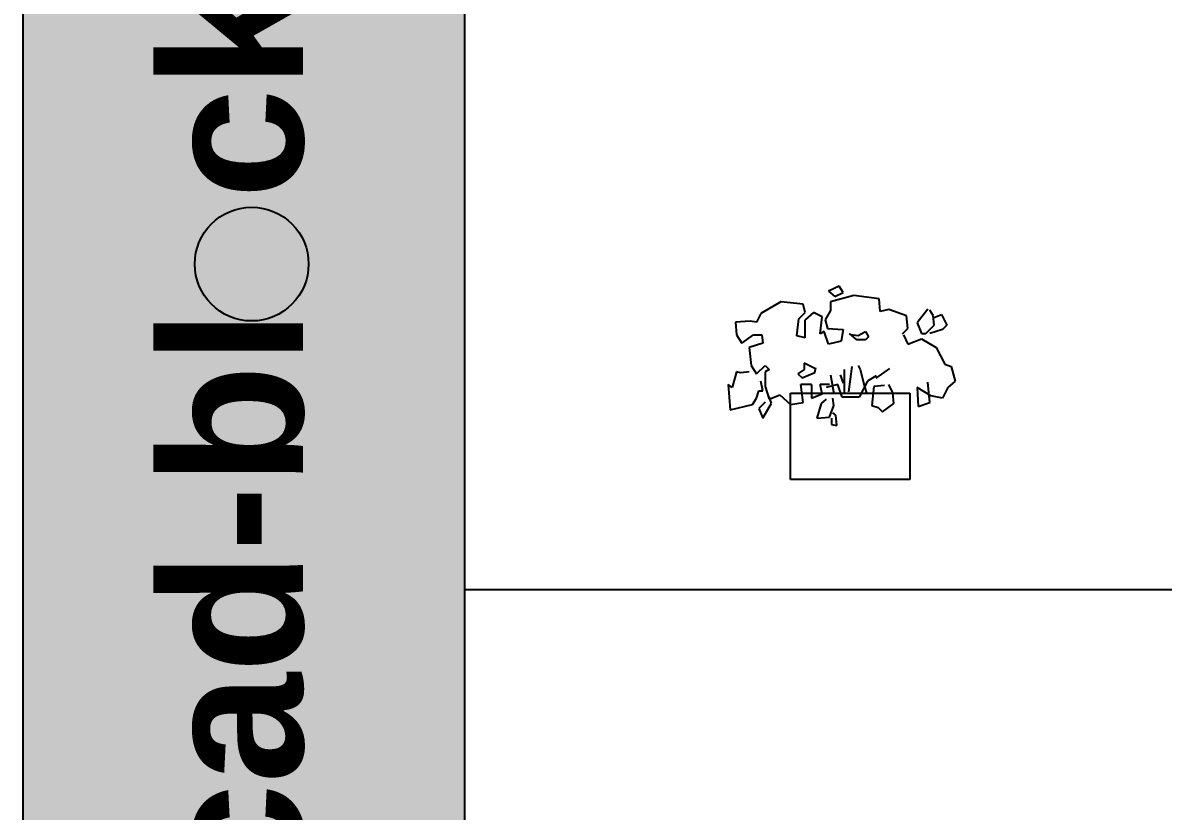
# Model space of a CAD drawing. Header units: millimetres. Extents: x 12377 to 30673, y 89761 to 101952.
# Drawn here: x 12377 to 15266, y 93755 to 95752 of the extents above; entities that cross this region are included whole.
import ezdxf

# ---------------------------------------------------------------- set-up
doc = ezdxf.new("R2010")
doc.units = ezdxf.units.MM
doc.layers.add('www.cad-blocks.net', color=7, linetype='Continuous')
doc.styles.get("Standard").update_dxf_attribs({"font": 'arial.ttf'})

# ---------------------------------------------------------------- blocks, each defined once
blk = doc.blocks.new('A$C5C820025')
at = {"ltscale": 1000}
for p, q in [((281.2, 490.4), (254.4, 477)), ((254.4, 477), (270.4, 463.6)), ((318.6, 466.1), (259.7, 450)), ((270.4, 463.6), (291.9, 474.3)), ((291.9, 474.3), (281.2, 490.4)), ((382.9, 458), (318.6, 466.1)), ((133.9, 450), (83, 420.6)), ((190.1, 444.7), (133.9, 450)), ((195.5, 423.2), (190.1, 444.7)), ((259.7, 450), (259.7, 428.6)), ((385.6, 425.9), (382.9, 458)), ((83, 420.6), (72.3, 399.2)), ((174, 364.4), (179.4, 407.2)), ((179.4, 407.2), (195.5, 423.2)), ((216.9, 423.2), (195.5, 404.5)), ((195.5, 359), (195.5, 404.5)), ((238.3, 412.5), (216.9, 423.2)), ((233, 369.7), (238.3, 412.5)), ((259.7, 428.6), (246.3, 404.5)), ((246.3, 404.5), (251.7, 383.1)), ((407, 431.3), (385.6, 425.9)), ((452.5, 415.2), (407, 431.3)), ((455.2, 383.1), (452.5, 415.2)), ((506.1, 431.5), (479.3, 396.8)), ((519.5, 415.5), (511.4, 428.9)), ((519.5, 410.1), (540.9, 418.2)), ((522.1, 391.4), (519.5, 415.5)), ((540.9, 418.2), (554.3, 391.4)), ((56.2, 401.8), (18.7, 399.2)), ((18.7, 399.2), (21.4, 367.1)), ((72.3, 399.2), (56.2, 401.8)), ((251.7, 383.1), (291.9, 380.4)), ((291.9, 380.4), (286.5, 351)), ((441.8, 369.7), (455.2, 383.1)), ((479.3, 396.8), (490, 370)), ((500.7, 370), (522.1, 391.4)), ((543.6, 380.7), (511.4, 370)), ((554.3, 391.4), (543.6, 380.7)), ((21.4, 367.1), (34.8, 345.7)), ((34.8, 345.7), (64.3, 367.1)), ((64.3, 367.1), (85.7, 367.1)), ((85.7, 367.1), (88.4, 345.7)), ((195.5, 359), (174, 364.4)), ((243.7, 375.1), (233, 369.7)), ((254.4, 343), (243.7, 375.1)), ((286.5, 351), (254.4, 343)), ((326.7, 354), (307.9, 370)), ((310.6, 367.3), (329.4, 364.7)), ((348.1, 354), (326.7, 354)), ((329.4, 364.7), (348.1, 375.4)), ((348.1, 375.4), (356.1, 362)), ((356.1, 362), (348.1, 354)), ((444.5, 367.1), (455.2, 343)), ((455.2, 343), (490, 356.4)), ((490, 370), (500.7, 370)), ((490, 356.4), (527.5, 335)), ((88.4, 345.7), (53.6, 335)), ((53.6, 335), (58.9, 289.5)), ((527.5, 335), (548.9, 292.2)), ((58.9, 289.5), (72.3, 268.1)), ((72.3, 268.1), (93.7, 289.5)), ((93.7, 289.5), (104.4, 278.8)), ((192.8, 295.1), (192.8, 279)), ((219.6, 281.7), (192.8, 295.1)), ((329.4, 289.5), (334.7, 278.8)), ((548.9, 292.2), (565, 286.8)), ((21.4, 273.4), (10.7, 233.3)), ((32.1, 270.7), (21.4, 273.4)), ((53.6, 273.4), (32.1, 270.7)), ((104.4, 278.8), (93.7, 273.4)), ((93.7, 273.4), (93.7, 236)), ((192.8, 279), (176.7, 268.3)), ((176.7, 268.3), (187.4, 257.6)), ((187.4, 257.6), (219.6, 271)), ((219.6, 271), (222.2, 284.4)), ((259.7, 265.4), (267.8, 217.2)), ((283.8, 265.4), (291.9, 244)), ((294.5, 278.8), (294.5, 219.9)), ((313.3, 286.8), (305.3, 222.6)), ((334.7, 278.8), (345.4, 236)), ((374.9, 262.7), (353.5, 249.3)), ((374.9, 257.4), (409.7, 281.4)), ((565, 286.8), (575.7, 249.3)), ((0, 241.3), (5.4, 177.1)), ((10.7, 233.3), (0, 241.3)), ((88.4, 225.3), (83, 249.3)), ((93.7, 236), (104.4, 203.9)), ((190.1, 195.8), (184.8, 241.3)), ((211.5, 241.3), (184.8, 241.3)), ((211.5, 241.3), (211.5, 206.5)), ((238.3, 217.2), (233, 241.3)), ((257.1, 241.3), (233, 241.3)), ((278.5, 241.3), (249, 233.3)), ((289.2, 209.2), (278.5, 241.3)), ((353.5, 249.3), (332, 209.2)), ((345.4, 236), (350.8, 219.9)), ((369.5, 236), (364.2, 187.8)), ((396.3, 238.6), (369.5, 236)), ((417.7, 219.9), (407, 241.3)), ((479.3, 233.3), (482, 185.1)), ((514.1, 211.9), (479.3, 233.3)), ((511.4, 195.8), (506.1, 246.7)), ((557, 233.3), (543.6, 206.5)), ((575.7, 249.3), (557, 233.3)), ((61.6, 190.5), (72.3, 206.5)), ((72.3, 206.5), (77.7, 225.3)), ((77.7, 225.3), (88.4, 225.3)), ((104.4, 203.9), (131.2, 214.6)), ((109.8, 193.4), (104.4, 209.5)), ((131.2, 214.6), (158, 190.5)), ((158, 0), (158, 219.4)), ((158, 219.4), (460.6, 219.4)), ((211.5, 206.5), (238.3, 217.2)), ((249, 203.9), (235.6, 193.2)), ((267.8, 187.8), (265.1, 206.5)), ((332, 209.2), (289.2, 209.2)), ((420.4, 193.2), (417.7, 219.9)), ((460.6, 219.4), (460.6, 0)), ((543.6, 206.5), (514.1, 211.9)), ((5.4, 177.1), (61.6, 190.5)), ((93.7, 196.1), (77.7, 180)), ((77.7, 180), (88.4, 156)), ((88.4, 156), (109.8, 193.4)), ((158, 190.5), (190.1, 195.8)), ((235.6, 193.2), (224.9, 155.7)), ((257.1, 158.4), (267.8, 187.8)), ((364.2, 187.8), (380.2, 182.5)), ((380.2, 182.5), (390.9, 171.8)), ((390.9, 171.8), (420.4, 193.2)), ((482, 185.1), (511.4, 195.8)), ((224.9, 155.7), (257.1, 158.4)), ((262.4, 155.7), (262.4, 139.6)), ((273.1, 163.7), (265.1, 169.1)), ((275.8, 137), (273.1, 163.7)), ((262.4, 139.6), (275.8, 137)), ((460.6, 0), (158, 0))]:
    blk.add_line(p, q, dxfattribs=at)
blk = doc.blocks.new('FORMAT')
at = {"layer": 'www.cad-blocks.net', "true_color": 0x444444}
blk.add_hatch(color=250, dxfattribs=at).paths.add_polyline_path([(12377.1, 89761.4), (13495.8, 89761.4), (13495.8, 101952.1), (12377.1, 101952.1)])
at = {"layer": 'www.cad-blocks.net', "true_color": 0x546d8e}
blk.add_hatch(color=155, dxfattribs=at).paths.add_polyline_path([(12812.9, 95141.2, 1), (13101.2, 95141.2, 1)])
at = {"layer": 'www.cad-blocks.net', "color": 250, "true_color": 0x444444}
for p, q in [((12377.1, 101952.1), (12377.1, 89761.4)), ((13495.8, 101952.1), (13495.8, 89761.4))]:
    blk.add_line(p, q, dxfattribs=at)
at = {"layer": 'www.cad-blocks.net'}
blk.add_line((13495.8, 101952.1), (13495.8, 89761.4), dxfattribs=at)
at = {"layer": 'www.cad-blocks.net', "color": 155, "true_color": 0x546d8e}
for p, q in [((13495.8, 101637.7), (13495.8, 89955.2)), ((13495.8, 94316.9), (30672.7, 94316.9))]:
    blk.add_line(p, q, dxfattribs=at)
blk.add_circle((12957, 95141.2), 144.1, dxfattribs=at)
at = {"layer": 'www.cad-blocks.net', "insert": (12726.9, 93545.9), "char_height": 360, "attachment_point": 1, "rotation": 90}
blk.add_mtext_dynamic_manual_height_columns('{\\fArial|b1|i0|c0|p34;\\C255;\\c16777215;cad-bl  cks net}', width=33614.951, gutter_width=12.5, heights=[0], dxfattribs=at)

msp = doc.modelspace()

# ---------------------------------------------------------------- block references
msp.add_blockref('A$C5C820025', (14163.8, 94595.2))
at = {"layer": 'www.cad-blocks.net'}
msp.add_blockref('FORMAT', (0, 0), dxfattribs=at)

doc.saveas('drawing.dxf')
